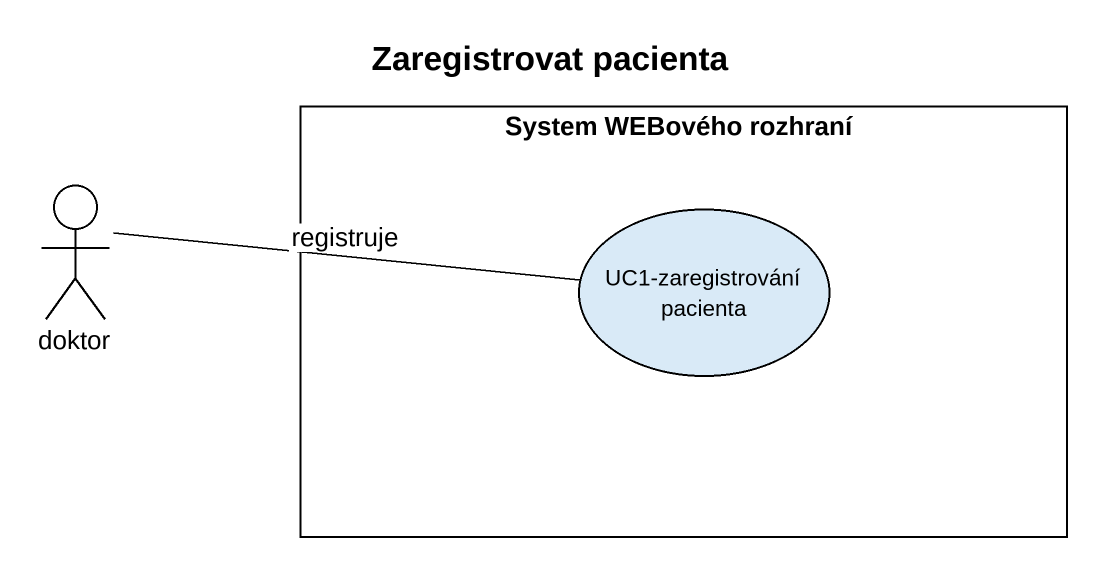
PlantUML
@startuml
title Zaregistrovat pacienta
rectangle "System WEBového rozhraní" as System_WEBového_rozhraní {
  usecase "UC1-zaregistrování pacienta" as UC1_zaregistrování_pacienta
}
actor doktor
doktor -right- UC1_zaregistrování_pacienta : registruje
@enduml
